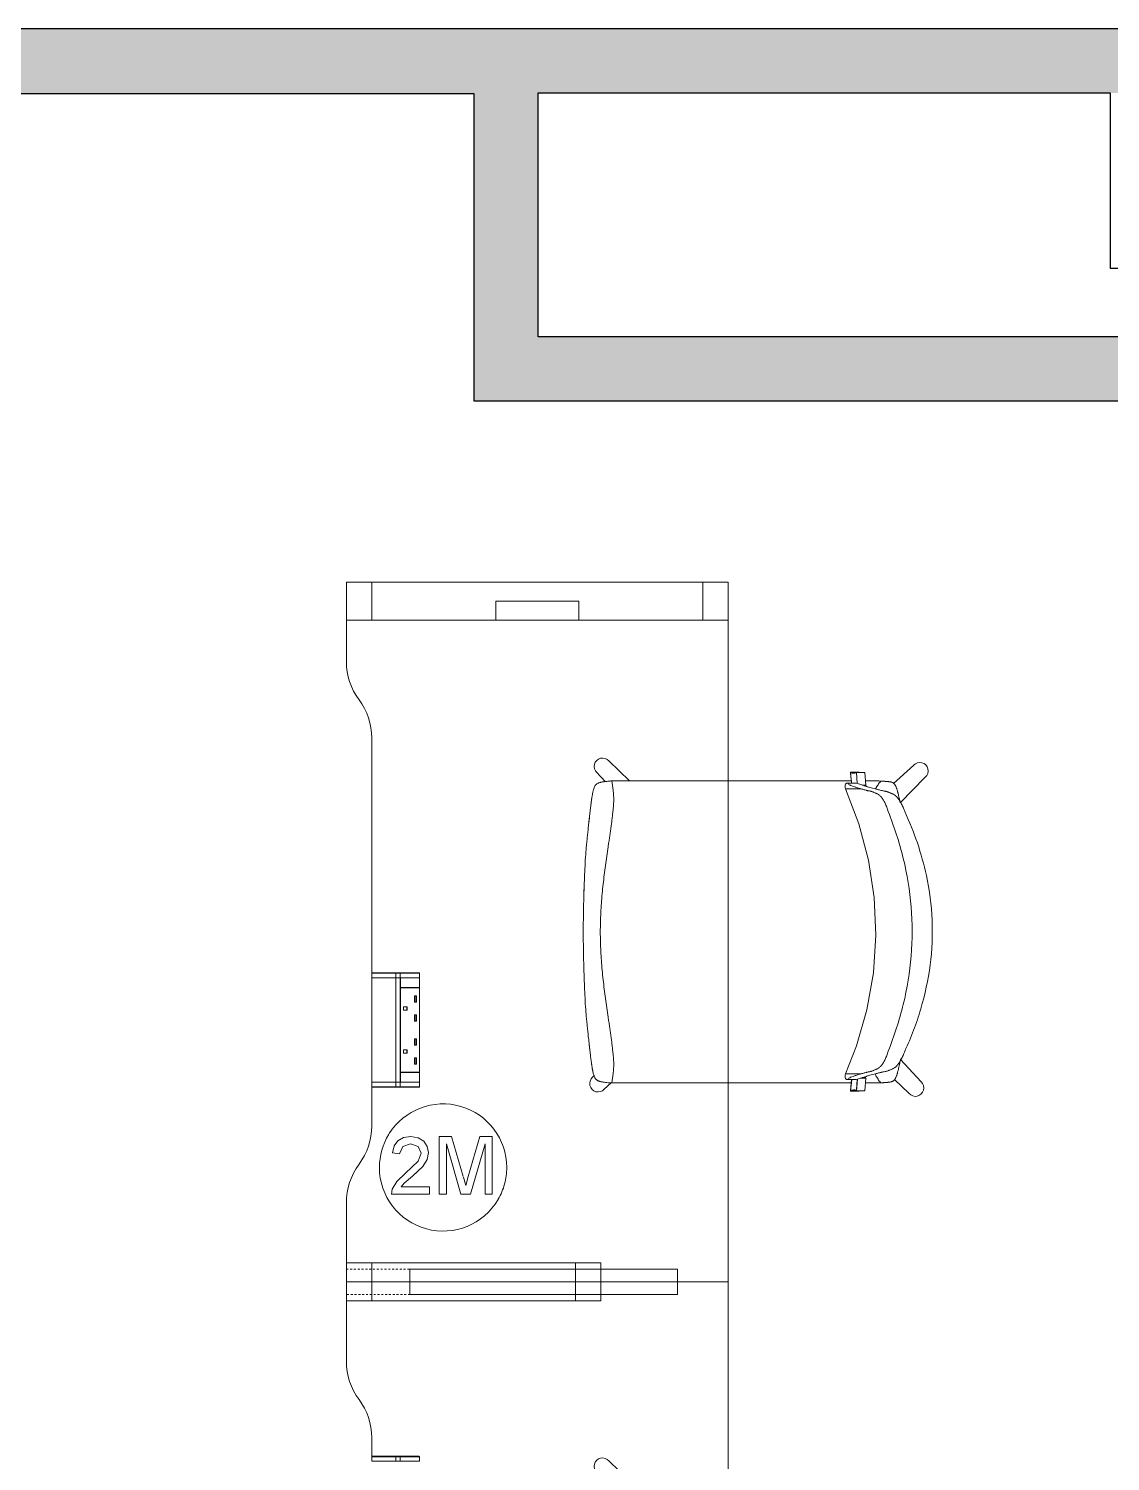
# Model space of a CAD drawing. Header units: millimetres. Extents: x 79795 to 317870, y -36033 to 97293.
# Drawn here: x 178801 to 180500, y 24656 to 26907 of the extents above; entities that cross this region are included whole.
import ezdxf

# ---------------------------------------------------------------- set-up
doc = ezdxf.new("R2010")
doc.units = ezdxf.units.MM
doc.header["$MEASUREMENT"] = 0
doc.linetypes.add('Dash', pattern=[6, 3, -3])
for name, color, linetype, lineweight in [('CSM-STL-XX-ZZ-M3-A-XXXX-00001_detached _19_04_21__rvt-1-Level 4$0$A-WALL-PATT', 7, 'CONTINUOUS', 9), ('CSM-STL-XX-ZZ-M3-A-XXXX-00001_detached _19_04_21__rvt-1-Level 4$0$I-WALL', 7, 'CONTINUOUS', 9), ('I-FURN', 8, 'CONTINUOUS', 9), ('I-FURN-HDLN', 8, 'Dash', 9)]:
    doc.layers.add(name, color=color, linetype=linetype, lineweight=lineweight)

msp = doc.modelspace()

# ---------------------------------------------------------------- hatches: boundary and pattern name
at = {"layer": 'CSM-STL-XX-ZZ-M3-A-XXXX-00001_detached _19_04_21__rvt-1-Level 4$0$A-WALL-PATT'}
for points in [[(178000.1, 26805.3), (179500.1, 26805.3), (179500.1, 26907.3), (178000.1, 26907.3)], [(179516.3, 26423.2), (179601.1, 26423.2), (179601.1, 26907.3), (179500.1, 26907.3), (179500.1, 26423.2)], [(183502.8, 26322.2), (183502.8, 26423.2), (179500.1, 26423.2), (179500.1, 26322.2), (183104.2, 26322.2)]]:
    msp.add_hatch(color=256, dxfattribs=at).paths.add_polyline_path(points, flags=0)
h = msp.add_hatch(color=256, dxfattribs=at)
h.paths.add_polyline_path([(181908.2, 26806.3), (183502.8, 26806.3), (183502.8, 26907.3), (181801.1, 26907.3), (181801.1, 26806.3), (181902.1, 26806.3)], flags=0)
h.paths.add_polyline_path([(180500.1, 26806.3), (180601.1, 26806.3), (180601.1, 26907.3), (179601.1, 26907.3), (179601.1, 26806.3)], flags=0)

# ---------------------------------------------------------------- linework, layer by layer
at = {"layer": 'CSM-STL-XX-ZZ-M3-A-XXXX-00001_detached _19_04_21__rvt-1-Level 4$0$I-WALL', "lineweight": 30}
for p, q in [((179500.1, 26907.3), (178000.1, 26907.3)), ((179601.1, 26907.3), (179500.1, 26907.3)), ((180601.1, 26907.3), (179601.1, 26907.3)), ((178000.1, 26805.3), (179500.1, 26805.3)), ((179500.1, 26805.3), (179500.1, 26423.2)), ((179601.1, 26423.2), (179601.1, 26806.3)), ((179601.1, 26806.3), (180500.1, 26806.3)), ((180500.1, 26806.3), (180500.1, 26530.8)), ((180500.1, 26530.8), (180601.1, 26530.8)), ((179500.1, 26423.2), (179500.1, 26322.2)), ((183401.8, 26423.2), (179601.1, 26423.2)), ((179500.1, 26322.2), (183502.8, 26322.2))]:
    msp.add_line(p, q, dxfattribs=at)
at = {"layer": 'I-FURN'}
for p, q in [((179299.9, 26037.6), (179899.9, 26037.6)), ((179339.9, 26037.6), (179299.9, 26037.6)), ((179299.9, 25977.6), (179299.9, 26037.6)), ((179299.9, 25977.6), (179299.9, 26037.6)), ((179899.9, 26037.6), (179299.9, 26037.6)), ((179299.9, 26037.6), (179299.9, 25912.6)), ((179299.9, 25912.6), (179299.9, 26037.6)), ((179299.9, 26037.6), (179899.9, 26037.6)), ((179859.9, 26037.6), (179339.9, 26037.6)), ((179339.9, 25977.6), (179339.9, 26037.6)), ((179339.9, 25977.6), (179339.9, 26037.6)), ((179899.9, 26037.6), (179859.9, 26037.6)), ((179859.9, 25977.6), (179859.9, 26037.6)), ((179859.9, 25977.6), (179859.9, 26037.6)), ((179899.9, 26037.6), (179899.9, 25977.6)), ((179899.9, 25977.6), (179899.9, 26037.6)), ((179899.9, 24937.6), (179899.9, 26037.6)), ((179899.9, 26037.6), (179899.9, 24937.6)), ((179534.9, 26007.6), (179664.9, 26007.6)), ((179534.9, 25977.6), (179534.9, 26007.6)), ((179664.9, 26007.6), (179534.9, 26007.6)), ((179534.9, 25977.6), (179534.9, 26007.6)), ((179664.9, 26007.6), (179664.9, 25977.6)), ((179664.9, 25977.6), (179664.9, 26007.6)), ((179534.9, 25977.6), (179299.9, 25977.6)), ((179299.9, 25977.6), (179339.9, 25977.6)), ((179339.9, 25977.6), (179859.9, 25977.6)), ((179664.9, 25977.6), (179534.9, 25977.6)), ((179899.9, 25977.6), (179664.9, 25977.6)), ((179860.6, 25977.6), (179899.9, 25977.6)), ((179339.9, 25792.6), (179339.9, 25422.6)), ((179339.9, 25422.6), (179339.9, 25792.6)), ((179693.6, 25738.1), (179706.6, 25723.9)), ((179744.6, 25724.9), (179712.3, 25756.3)), ((180091.7, 25738.7), (180093.7, 25721.5)), ((180105, 25738.7), (180091.7, 25738.7)), ((180102.6, 25721), (180101.4, 25738.4)), ((180101.4, 25738.4), (180114.7, 25738.4)), ((180114.7, 25738.4), (180116.1, 25718.5)), ((180191.2, 25749.7), (180159.7, 25720.7)), ((179716.3, 25724.9), (179716.9, 25724.9)), ((180083.6, 25718.3), (180083.3, 25716.8)), ((180083.3, 25716.8), (180083.3, 25714.5)), ((180084.3, 25720), (180083.6, 25718.3)), ((180085.4, 25721.5), (180084.3, 25720)), ((180087.5, 25721.5), (180101.1, 25721.5)), ((180091.7, 25737.8), (180093.6, 25721.5)), ((180116.1, 25718.5), (180110.2, 25718.5)), ((180116.1, 25717.5), (180113.1, 25717.5)), ((180170, 25690.3), (180209.4, 25731)), ((180083.3, 25714.5), (180083.9, 25712.4)), ((180083.9, 25712.4), (180105.1, 25657.3)), ((180105.1, 25657.3), (180120.3, 25600.2)), ((180120.3, 25600.2), (180129.2, 25541.7)), ((180129.2, 25541.7), (180131.8, 25482.6)), ((180131.8, 25482.6), (180128, 25423.6)), ((179340.9, 25423.6), (179340.9, 25423.6)), ((179378, 25423.6), (179340.9, 25423.6)), ((179340.9, 25423.6), (179344.9, 25423.6)), ((179344.9, 25422.6), (179344.9, 25423.6)), ((179344.9, 25423.6), (179383.5, 25423.6)), ((179383.5, 25423.6), (179378, 25423.6)), ((179413.8, 25423.6), (179383.5, 25423.6)), ((179413.8, 25423.6), (179383.5, 25423.6)), ((179414.4, 25423.3), (179414.4, 25423.3)), ((180128, 25423.6), (180117.8, 25365.4)), ((179339.9, 25422.6), (179339.9, 25415.6)), ((179339.9, 25422.6), (179377.4, 25422.6)), ((179339.9, 25422.6), (179339.9, 25415.6)), ((179339.9, 25415.6), (179377.4, 25415.6)), ((179339.9, 25415.4), (179339.9, 25251.5)), ((179339.9, 25251.5), (179339.9, 25415.4)), ((179377.4, 25415.4), (179339.9, 25415.4)), ((179377.4, 25422.6), (179384.3, 25422.6)), ((179377.4, 25422.6), (179377.4, 25415.6)), ((179377.4, 25415.6), (179384.3, 25415.6)), ((179377.4, 25251.5), (179377.4, 25415.4)), ((179384.3, 25415.4), (179377.4, 25415.4)), ((179385.1, 25415.5), (179382.7, 25415.5)), ((179384.3, 25422.6), (179414.6, 25422.6)), ((179384.3, 25422.6), (179384.3, 25415.6)), ((179384.3, 25415.6), (179414.6, 25415.6)), ((179384.3, 25251.5), (179384.3, 25415.4)), ((179384.3, 25415.4), (179384.9, 25415.4)), ((179384.9, 25415.4), (179384.9, 25400.5)), ((179385.1, 25400.5), (179385.1, 25415.5)), ((179385.1, 25415.5), (179415, 25415.5)), ((179415, 25400.5), (179385.1, 25400.5)), ((179414.6, 25422.6), (179414.8, 25422.6)), ((179414.6, 25422.6), (179414.6, 25415.6)), ((179414.6, 25415.6), (179414.8, 25415.6)), ((179414.6, 25400.5), (179414.6, 25400)), ((179414.8, 25415.6), (179414.8, 25422.6)), ((179414.8, 25415.6), (179414.8, 25422.6)), ((179414.8, 25415.6), (179414.8, 25422.6)), ((179414.8, 25251.5), (179414.8, 25415.4)), ((179415, 25415.5), (179415, 25400.5)), ((179384.9, 25400), (179384.9, 25267)), ((179385.1, 25267), (179385.1, 25400)), ((179415, 25400), (179385.1, 25400)), ((179409.9, 25387.4), (179407.1, 25387.4)), ((179407.1, 25377.4), (179407.1, 25387.4)), ((179409.2, 25377.4), (179409.2, 25387.4)), ((179409.9, 25377.4), (179409.9, 25387.4)), ((179415, 25400), (179415, 25267)), ((179395.6, 25369.9), (179389.9, 25369.9)), ((179389.9, 25364.9), (179389.9, 25369.9)), ((179395.6, 25364.9), (179389.9, 25364.9)), ((179394.9, 25364.9), (179394.9, 25369.9)), ((179395.6, 25364.9), (179395.6, 25369.9)), ((179409.9, 25377.4), (179407.1, 25377.4)), ((179409.9, 25357.4), (179407.1, 25357.4)), ((179407.1, 25347.4), (179407.1, 25357.4)), ((179409.2, 25347.4), (179409.2, 25357.4)), ((179409.9, 25347.4), (179409.9, 25357.4)), ((180117.8, 25365.4), (180101.4, 25308.6)), ((179409.9, 25347.4), (179407.1, 25347.4)), ((179409.9, 25319.6), (179407.1, 25319.6)), ((179407.1, 25309.6), (179407.1, 25319.6)), ((179409.2, 25309.6), (179409.2, 25319.6)), ((179409.9, 25309.6), (179409.9, 25319.6)), ((179389.9, 25302.1), (179389.9, 25297.1)), ((179395.6, 25302.1), (179389.9, 25302.1)), ((179389.9, 25297.1), (179395.6, 25297.1)), ((179394.9, 25297.1), (179394.9, 25302.1)), ((179395.6, 25297.1), (179395.6, 25302.1)), ((179409.9, 25309.6), (179407.1, 25309.6)), ((179409.9, 25289.6), (179407.1, 25289.6)), ((179407.1, 25279.6), (179407.1, 25289.6)), ((179409.2, 25279.6), (179409.2, 25289.6)), ((179409.9, 25279.6), (179409.9, 25289.6)), ((180101.4, 25308.6), (180083.9, 25264.7)), ((179384.9, 25266.5), (179384.9, 25251.5)), ((179415, 25267), (179385.1, 25267)), ((179385.1, 25251.5), (179385.1, 25266.5)), ((179385.1, 25266.5), (179415, 25266.5)), ((179409.9, 25279.6), (179407.1, 25279.6)), ((179414.6, 25267), (179414.6, 25266.5)), ((179415, 25266.5), (179415, 25251.5)), ((180202.7, 25252), (180170.5, 25287.1)), ((179339.9, 25251.5), (179377.4, 25251.5)), ((179339.9, 25251.4), (179339.9, 25244.4)), ((179339.9, 25244.4), (179339.9, 25251.4)), ((179377.4, 25251.4), (179339.9, 25251.4)), ((179339.9, 25244.4), (179339.9, 25182.6)), ((179339.9, 25182.6), (179339.9, 25244.4)), ((179377.4, 25244.4), (179339.9, 25244.4)), ((179344.9, 25243.4), (179340.9, 25243.4)), ((179340.9, 25243.4), (179378, 25243.4)), ((179344.9, 25243.4), (179344.9, 25244.4)), ((179383.5, 25243.4), (179344.9, 25243.4)), ((179377.4, 25251.5), (179384.3, 25251.5)), ((179377.4, 25244.4), (179377.4, 25251.4)), ((179384.3, 25251.4), (179377.4, 25251.4)), ((179384.3, 25244.4), (179377.4, 25244.4)), ((179378, 25243.4), (179383.5, 25243.4)), ((179383.5, 25243.4), (179413.8, 25243.4)), ((179383.5, 25243.4), (179413.8, 25243.4)), ((179384.9, 25251.5), (179384.3, 25251.5)), ((179384.3, 25244.4), (179384.3, 25251.4)), ((179414.6, 25251.4), (179384.3, 25251.4)), ((179414.6, 25244.4), (179384.3, 25244.4)), ((179415, 25251.5), (179385.1, 25251.5)), ((179414.4, 25243.7), (179414.4, 25243.7)), ((179414.6, 25244.4), (179414.6, 25251.4)), ((179414.8, 25251.4), (179414.6, 25251.4)), ((179414.8, 25244.4), (179414.6, 25244.4)), ((179414.8, 25244.4), (179414.8, 25251.4)), ((179414.8, 25244.4), (179414.8, 25251.4)), ((179414.8, 25251.4), (179414.8, 25244.4)), ((179689.7, 25262.1), (179686.8, 25259.2)), ((179705, 25240.4), (179715.8, 25250.3)), ((179716.9, 25250.3), (179716.3, 25250.3)), ((180083.3, 25262.6), (180083.9, 25264.7)), ((180083.3, 25260.3), (180083.3, 25262.6)), ((180083.6, 25258.8), (180083.3, 25260.3)), ((180084.3, 25257.1), (180083.6, 25258.8)), ((180085.4, 25255.5), (180084.3, 25257.1)), ((180087.5, 25255.5), (180101.1, 25255.5)), ((180093.7, 25255.5), (180091.7, 25238.4)), ((180093.9, 25255.5), (180091.7, 25237.4)), ((180101.4, 25238.7), (180102.6, 25256.1)), ((180101.4, 25237.7), (180102.7, 25256.1)), ((180107.3, 25257.7), (180116.1, 25257.7)), ((180110.2, 25258.6), (180116.1, 25258.6)), ((180116.1, 25257.7), (180114.7, 25237.7)), ((180161.2, 25255.9), (180184, 25233.8)), ((180091.7, 25237.4), (180105, 25237.4)), ((180114.7, 25237.7), (180101.4, 25237.7)), ((179381, 25159.4), (179375.1, 25151.5)), ((179389.8, 25164.3), (179381, 25159.4)), ((179388.4, 25150.5), (179400.9, 25154.6)), ((179401.2, 25166), (179389.8, 25164.3)), ((179400.9, 25154.6), (179412.9, 25150.4)), ((179412.6, 25164.1), (179401.2, 25166)), ((179421.4, 25158.7), (179412.6, 25164.1)), ((179427, 25150.6), (179421.4, 25158.7)), ((179465.2, 25166), (179445.8, 25166)), ((179445.8, 25166), (179445.8, 25075.5)), ((179457.1, 25075.5), (179457.1, 25154.6)), ((179457.1, 25154.6), (179479.8, 25075.5)), ((179483.4, 25103.3), (179465.2, 25166)), ((179509.7, 25166), (179491.5, 25103.3)), ((179495.1, 25075.5), (179517.8, 25154.6)), ((179529.1, 25166), (179509.7, 25166)), ((179517.8, 25154.6), (179517.8, 25075.5)), ((179529.1, 25075.5), (179529.1, 25166)), ((179375.1, 25151.5), (179372.3, 25140.5)), ((179372.3, 25140.5), (179383.6, 25139.1)), ((179383.6, 25139.1), (179388.4, 25150.5)), ((179417.5, 25140.1), (179412.7, 25127.3)), ((179412.9, 25150.4), (179417.5, 25140.1)), ((179420.2, 25118.9), (179426.8, 25130)), ((179426.8, 25130), (179428.8, 25140.7)), ((179428.8, 25140.7), (179427, 25150.6)), ((179393.1, 25108.4), (179379, 25095.3)), ((179412.7, 25127.3), (179393.1, 25108.4)), ((179404, 25103.5), (179420.2, 25118.9)), ((179379, 25095.3), (179372.1, 25083.3)), ((179385.9, 25086.8), (179391, 25092.6)), ((179430.3, 25086.8), (179385.9, 25086.8)), ((179391, 25092.6), (179404, 25103.5)), ((179430.3, 25075.5), (179430.3, 25086.8)), ((179487.5, 25088.9), (179483.7, 25102.2)), ((179491.5, 25103.3), (179487.5, 25088.9)), ((179372.1, 25083.3), (179370.9, 25075.5)), ((179370.9, 25075.5), (179430.3, 25075.5)), ((179445.8, 25075.5), (179457.1, 25075.5)), ((179479.8, 25075.5), (179495.1, 25075.5)), ((179517.8, 25075.5), (179529.1, 25075.5)), ((179299.9, 25061.5), (179299.9, 24937.6)), ((179299.9, 24937.6), (179299.9, 25061.5)), ((179339.9, 24967.6), (179299.9, 24967.6)), ((179299.9, 24967.6), (179699.9, 24967.6)), ((179299.9, 24907.6), (179299.9, 24967.6)), ((179299.9, 24907.6), (179299.9, 24967.6)), ((179659.9, 24967.6), (179339.9, 24967.6)), ((179339.9, 24907.6), (179339.9, 24967.6)), ((179339.9, 24907.6), (179339.9, 24967.6)), ((179399.9, 24957.6), (179399.9, 24917.6)), ((179699.9, 24957.6), (179399.9, 24957.6)), ((179699.9, 24967.6), (179659.9, 24967.6)), ((179659.9, 24957.6), (179659.9, 24967.6)), ((179659.9, 24907.6), (179659.9, 24967.6)), ((179699.9, 24957.6), (179699.9, 24967.6)), ((179699.9, 24967.6), (179699.9, 24907.6)), ((179819.9, 24957.6), (179699.9, 24957.6)), ((179819.9, 24917.6), (179819.9, 24957.6)), ((179899.9, 24937.6), (179299.9, 24937.6)), ((179299.9, 24937.6), (179299.9, 24812.6)), ((179299.9, 24812.6), (179299.9, 24937.6)), ((179299.9, 24937.6), (179899.9, 24937.6)), ((179299.9, 24937.6), (179899.9, 24937.6)), ((179899.9, 24937.6), (179299.9, 24937.6)), ((179899.9, 23837.6), (179899.9, 24937.6)), ((179899.9, 24937.6), (179899.9, 23837.6)), ((179699.9, 24907.6), (179299.9, 24907.6)), ((179299.9, 24907.6), (179339.9, 24907.6)), ((179339.9, 24907.6), (179659.9, 24907.6)), ((179399.9, 24917.6), (179699.9, 24917.6)), ((179659.9, 24907.6), (179659.9, 24917.6)), ((179659.9, 24907.6), (179699.9, 24907.6)), ((179699.9, 24907.6), (179699.9, 24917.6)), ((179699.9, 24917.6), (179819.9, 24917.6)), ((179339.9, 24692.6), (179339.9, 24662.6)), ((179339.9, 24662.6), (179339.9, 24692.6)), ((179339.9, 24662.6), (179339.9, 24655.6)), ((179339.9, 24662.6), (179377.4, 24662.6)), ((179339.9, 24662.6), (179339.9, 24655.6)), ((179340.9, 24663.6), (179340.9, 24663.6)), ((179378, 24663.6), (179340.9, 24663.6)), ((179340.9, 24663.6), (179344.9, 24663.6)), ((179344.9, 24662.6), (179344.9, 24663.6)), ((179344.9, 24663.6), (179383.5, 24663.6)), ((179377.4, 24662.6), (179384.3, 24662.6)), ((179377.4, 24662.6), (179377.4, 24655.6)), ((179383.5, 24663.6), (179378, 24663.6)), ((179413.8, 24663.6), (179383.5, 24663.6)), ((179413.8, 24663.6), (179383.5, 24663.6)), ((179384.3, 24662.6), (179414.6, 24662.6)), ((179384.3, 24662.6), (179384.3, 24655.6)), ((179414.4, 24663.3), (179414.4, 24663.3)), ((179414.6, 24662.6), (179414.8, 24662.6)), ((179414.6, 24662.6), (179414.6, 24655.6)), ((179414.8, 24655.6), (179414.8, 24662.6)), ((179414.8, 24655.6), (179414.8, 24662.6)), ((179414.8, 24655.6), (179414.8, 24662.6)), ((179339.9, 24655.6), (179377.4, 24655.6)), ((179377.4, 24655.6), (179384.3, 24655.6)), ((179384.3, 24655.6), (179414.6, 24655.6)), ((179414.6, 24655.6), (179414.8, 24655.6)), ((179744.6, 24624.9), (179712.3, 24656.3))]:
    msp.add_line(p, q, dxfattribs=at)
at = {"layer": 'I-FURN', "flags": 128}
for points in [[(179339.9, 25422.6), (179339.9, 25422.6), (179339.9, 25422.6), (179339.9, 25422.7), (179339.9, 25422.7), (179339.9, 25422.8), (179339.9, 25422.8), (179340, 25422.8), (179340, 25422.9), (179340, 25422.9), (179340, 25423), (179340, 25423), (179340, 25423), (179340.1, 25423.1), (179340.1, 25423.1), (179340.1, 25423.1), (179340.1, 25423.2), (179340.1, 25423.2), (179340.2, 25423.2), (179340.2, 25423.3), (179340.2, 25423.3), (179340.3, 25423.3), (179340.3, 25423.3), (179340.3, 25423.4), (179340.3, 25423.4), (179340.4, 25423.4), (179340.4, 25423.4), (179340.4, 25423.4), (179340.5, 25423.5), (179340.5, 25423.5), (179340.6, 25423.5), (179340.6, 25423.5), (179340.6, 25423.5), (179340.7, 25423.5), (179340.7, 25423.5), (179340.8, 25423.5), (179340.8, 25423.6), (179340.8, 25423.6), (179340.9, 25423.6), (179340.9, 25423.6), (179340.9, 25423.6)], [(179378, 25423.6), (179375.2, 25423.6), (179372.5, 25423.6), (179369.9, 25423.6), (179367.3, 25423.6), (179364.9, 25423.6), (179362.6, 25423.6), (179360.3, 25423.6), (179358.2, 25423.6), (179356.2, 25423.6), (179354.3, 25423.6), (179352.5, 25423.6), (179350.8, 25423.6), (179349.3, 25423.6), (179347.9, 25423.6), (179346.6, 25423.6), (179345.4, 25423.6), (179344.4, 25423.6), (179343.4, 25423.6), (179342.7, 25423.6), (179342, 25423.6), (179341.5, 25423.6), (179341.1, 25423.6), (179340.9, 25423.6)], [(179340.9, 25423.6), (179340.9, 25423.6), (179340.9, 25423.6), (179340.9, 25423.6), (179341, 25423.6), (179341, 25423.6), (179341, 25423.6), (179341.1, 25423.6), (179341.1, 25423.6), (179341.2, 25423.6), (179341.2, 25423.6), (179341.3, 25423.6), (179341.4, 25423.6), (179341.4, 25423.6), (179341.5, 25423.6), (179341.6, 25423.6), (179341.7, 25423.6), (179341.8, 25423.6), (179341.9, 25423.6), (179342, 25423.6), (179342.1, 25423.6), (179342.3, 25423.6), (179342.4, 25423.6), (179342.5, 25423.6), (179342.6, 25423.6), (179342.8, 25423.6), (179342.9, 25423.6), (179343, 25423.6), (179343.2, 25423.6), (179343.3, 25423.6), (179343.5, 25423.6), (179343.6, 25423.6), (179343.8, 25423.6), (179343.9, 25423.6), (179344.1, 25423.6), (179344.2, 25423.6), (179344.4, 25423.6), (179344.6, 25423.6), (179344.7, 25423.6), (179344.9, 25423.6), (179344.9, 25423.6)], [(179383.5, 25423.6), (179383.4, 25423.6), (179383.3, 25423.6), (179383.2, 25423.6), (179383.1, 25423.6), (179383, 25423.6), (179382.8, 25423.6), (179382.7, 25423.6), (179382.6, 25423.6), (179382.5, 25423.6), (179382.3, 25423.6), (179382.2, 25423.6), (179382.1, 25423.6), (179381.9, 25423.6), (179381.8, 25423.6), (179381.6, 25423.6), (179381.5, 25423.6), (179381.3, 25423.6), (179381.2, 25423.6), (179381, 25423.6), (179380.8, 25423.6), (179380.7, 25423.6), (179380.5, 25423.6), (179380.4, 25423.6), (179380.2, 25423.6), (179380.1, 25423.6), (179379.9, 25423.6), (179379.7, 25423.6), (179379.6, 25423.6), (179379.4, 25423.6), (179379.3, 25423.6), (179379.1, 25423.6), (179379, 25423.6), (179378.8, 25423.6), (179378.7, 25423.6), (179378.5, 25423.6), (179378.4, 25423.6), (179378.2, 25423.6), (179378.1, 25423.6), (179378, 25423.6)], [(179414.6, 25423.1), (179414.6, 25423), (179414.7, 25423), (179414.7, 25423), (179414.7, 25422.9), (179414.7, 25422.9), (179414.7, 25422.9), (179414.7, 25422.8), (179414.7, 25422.8), (179414.8, 25422.7), (179414.8, 25422.7), (179414.8, 25422.7), (179414.8, 25422.6), (179414.8, 25422.6), (179414.8, 25422.6)], [(179340.9, 25243.4), (179340.9, 25243.4), (179340.8, 25243.4), (179340.8, 25243.4), (179340.8, 25243.5), (179340.7, 25243.5), (179340.7, 25243.5), (179340.6, 25243.5), (179340.6, 25243.5), (179340.6, 25243.5), (179340.5, 25243.5), (179340.5, 25243.5), (179340.5, 25243.6), (179340.4, 25243.6), (179340.4, 25243.6), (179340.4, 25243.6), (179340.3, 25243.6), (179340.3, 25243.7), (179340.3, 25243.7), (179340.2, 25243.7), (179340.2, 25243.7), (179340.2, 25243.8), (179340.1, 25243.8), (179340.1, 25243.8), (179340.1, 25243.9), (179340.1, 25243.9), (179340.1, 25243.9), (179340, 25244), (179340, 25244), (179340, 25244), (179340, 25244.1), (179340, 25244.1), (179340, 25244.2), (179340, 25244.2), (179339.9, 25244.2), (179339.9, 25244.3), (179339.9, 25244.3), (179339.9, 25244.4), (179339.9, 25244.4), (179339.9, 25244.4), (179339.9, 25244.4)], [(179344.9, 25243.4), (179344.8, 25243.4), (179344.6, 25243.4), (179344.4, 25243.4), (179344.3, 25243.4), (179344.1, 25243.4), (179344, 25243.4), (179343.8, 25243.4), (179343.7, 25243.4), (179343.5, 25243.4), (179343.4, 25243.4), (179343.2, 25243.4), (179343.1, 25243.4), (179342.9, 25243.4), (179342.8, 25243.4), (179342.7, 25243.4), (179342.5, 25243.4), (179342.4, 25243.4), (179342.3, 25243.4), (179342.2, 25243.4), (179342.1, 25243.4), (179341.9, 25243.4), (179341.8, 25243.4), (179341.7, 25243.4), (179341.6, 25243.4), (179341.6, 25243.4), (179341.5, 25243.4), (179341.4, 25243.4), (179341.3, 25243.4), (179341.3, 25243.4), (179341.2, 25243.4), (179341.1, 25243.4), (179341.1, 25243.4), (179341, 25243.4), (179341, 25243.4), (179341, 25243.4), (179341, 25243.4), (179340.9, 25243.4), (179340.9, 25243.4), (179340.9, 25243.4)], [(179340.9, 25243.4), (179340.9, 25243.4), (179340.9, 25243.4)], [(179340.9, 25243.4), (179341.2, 25243.4), (179341.6, 25243.4), (179342.2, 25243.4), (179342.9, 25243.4), (179343.7, 25243.4), (179344.6, 25243.4), (179345.7, 25243.4), (179346.9, 25243.4), (179348.2, 25243.4), (179349.7, 25243.4), (179351.3, 25243.4), (179353, 25243.4), (179354.8, 25243.4), (179356.7, 25243.4), (179358.8, 25243.4), (179360.9, 25243.4), (179363.2, 25243.4), (179365.5, 25243.4), (179368, 25243.4), (179370.5, 25243.4), (179373.2, 25243.4), (179375.9, 25243.4), (179378, 25243.4)], [(179378, 25243.4), (179378.1, 25243.4), (179378.2, 25243.4), (179378.4, 25243.4), (179378.5, 25243.4), (179378.7, 25243.4), (179378.8, 25243.4), (179379, 25243.4), (179379.1, 25243.4), (179379.3, 25243.4), (179379.4, 25243.4), (179379.6, 25243.4), (179379.7, 25243.4), (179379.9, 25243.4), (179380.1, 25243.4), (179380.2, 25243.4), (179380.4, 25243.4), (179380.5, 25243.4), (179380.7, 25243.4), (179380.8, 25243.4), (179381, 25243.4), (179381.2, 25243.4), (179381.3, 25243.4), (179381.5, 25243.4), (179381.6, 25243.4), (179381.8, 25243.4), (179381.9, 25243.4), (179382.1, 25243.4), (179382.2, 25243.4), (179382.3, 25243.4), (179382.5, 25243.4), (179382.6, 25243.4), (179382.7, 25243.4), (179382.8, 25243.4), (179383, 25243.4), (179383.1, 25243.4), (179383.2, 25243.4), (179383.3, 25243.4), (179383.4, 25243.4), (179383.5, 25243.4)], [(179414.8, 25244.4), (179414.8, 25244.4), (179414.8, 25244.4), (179414.8, 25244.3), (179414.8, 25244.3), (179414.7, 25244.2), (179414.7, 25244.2), (179414.7, 25244.2), (179414.7, 25244.1), (179414.7, 25244.1), (179414.7, 25244.1), (179414.7, 25244), (179414.7, 25244), (179414.6, 25243.9)], [(179339.9, 24662.6), (179339.9, 24662.6), (179339.9, 24662.6), (179339.9, 24662.7), (179339.9, 24662.7), (179339.9, 24662.8), (179339.9, 24662.8), (179340, 24662.8), (179340, 24662.9), (179340, 24662.9), (179340, 24663), (179340, 24663), (179340, 24663), (179340.1, 24663.1), (179340.1, 24663.1), (179340.1, 24663.1), (179340.1, 24663.2), (179340.1, 24663.2), (179340.2, 24663.2), (179340.2, 24663.3), (179340.2, 24663.3), (179340.3, 24663.3), (179340.3, 24663.3), (179340.3, 24663.4), (179340.3, 24663.4), (179340.4, 24663.4), (179340.4, 24663.4), (179340.4, 24663.4), (179340.5, 24663.5), (179340.5, 24663.5), (179340.6, 24663.5), (179340.6, 24663.5), (179340.6, 24663.5), (179340.7, 24663.5), (179340.7, 24663.5), (179340.8, 24663.5), (179340.8, 24663.6), (179340.8, 24663.6), (179340.9, 24663.6), (179340.9, 24663.6), (179340.9, 24663.6)], [(179378, 24663.6), (179375.2, 24663.6), (179372.5, 24663.6), (179369.9, 24663.6), (179367.3, 24663.6), (179364.9, 24663.6), (179362.6, 24663.6), (179360.3, 24663.6), (179358.2, 24663.6), (179356.2, 24663.6), (179354.3, 24663.6), (179352.5, 24663.6), (179350.8, 24663.6), (179349.3, 24663.6), (179347.9, 24663.6), (179346.6, 24663.6), (179345.4, 24663.6), (179344.4, 24663.6), (179343.4, 24663.6), (179342.7, 24663.6), (179342, 24663.6), (179341.5, 24663.6), (179341.1, 24663.6), (179340.9, 24663.6)], [(179340.9, 24663.6), (179340.9, 24663.6), (179340.9, 24663.6), (179340.9, 24663.6), (179341, 24663.6), (179341, 24663.6), (179341, 24663.6), (179341.1, 24663.6), (179341.1, 24663.6), (179341.2, 24663.6), (179341.2, 24663.6), (179341.3, 24663.6), (179341.4, 24663.6), (179341.4, 24663.6), (179341.5, 24663.6), (179341.6, 24663.6), (179341.7, 24663.6), (179341.8, 24663.6), (179341.9, 24663.6), (179342, 24663.6), (179342.1, 24663.6), (179342.3, 24663.6), (179342.4, 24663.6), (179342.5, 24663.6), (179342.6, 24663.6), (179342.8, 24663.6), (179342.9, 24663.6), (179343, 24663.6), (179343.2, 24663.6), (179343.3, 24663.6), (179343.5, 24663.6), (179343.6, 24663.6), (179343.8, 24663.6), (179343.9, 24663.6), (179344.1, 24663.6), (179344.2, 24663.6), (179344.4, 24663.6), (179344.6, 24663.6), (179344.7, 24663.6), (179344.9, 24663.6), (179344.9, 24663.6)], [(179383.5, 24663.6), (179383.4, 24663.6), (179383.3, 24663.6), (179383.2, 24663.6), (179383.1, 24663.6), (179383, 24663.6), (179382.8, 24663.6), (179382.7, 24663.6), (179382.6, 24663.6), (179382.5, 24663.6), (179382.3, 24663.6), (179382.2, 24663.6), (179382.1, 24663.6), (179381.9, 24663.6), (179381.8, 24663.6), (179381.6, 24663.6), (179381.5, 24663.6), (179381.3, 24663.6), (179381.2, 24663.6), (179381, 24663.6), (179380.8, 24663.6), (179380.7, 24663.6), (179380.5, 24663.6), (179380.4, 24663.6), (179380.2, 24663.6), (179380.1, 24663.6), (179379.9, 24663.6), (179379.7, 24663.6), (179379.6, 24663.6), (179379.4, 24663.6), (179379.3, 24663.6), (179379.1, 24663.6), (179379, 24663.6), (179378.8, 24663.6), (179378.7, 24663.6), (179378.5, 24663.6), (179378.4, 24663.6), (179378.2, 24663.6), (179378.1, 24663.6), (179378, 24663.6)], [(179414.6, 24663.1), (179414.6, 24663), (179414.7, 24663), (179414.7, 24663), (179414.7, 24662.9), (179414.7, 24662.9), (179414.7, 24662.9), (179414.7, 24662.8), (179414.7, 24662.8), (179414.8, 24662.7), (179414.8, 24662.7), (179414.8, 24662.7), (179414.8, 24662.6), (179414.8, 24662.6), (179414.8, 24662.6)]]:
    msp.add_lwpolyline(points, dxfattribs=at)
at = {"layer": 'I-FURN'}
for centre, radius, start, end in [((179399.9, 25912.6), 100, 180, 216.8699), ((179399.9, 25912.6), 100, 180, 216.8699), ((179239.9, 25792.6), 100, 0, 36.8699), ((179239.9, 25792.6), 100, 0, 36.8699), ((179702.3, 25747.8), 13.1, 40.3941, 228.0104), ((180200.9, 25740.9), 13.1, 310.4176, 138.0338), ((179695.3, 25249.2), 13.1, 130.3707, 317.9869), ((180194, 25242.3), 13.1, 220.3941, 48.0104), ((179451.9, 25117.4), 100, 0, 147.778), ((179239.9, 25182.6), 100, 323.1301, 0), ((179239.9, 25182.6), 100, 323.1301, 0), ((179451.9, 25117.4), 100, 148.5083, 180), ((179400, 25062.6), 100, 143.1301, 180.6256), ((179400, 25062.6), 100, 143.1301, 180.6256), ((179451.9, 25117.4), 100, 180, 329.6476), ((179451.9, 25117.4), 100, 345, 0), ((179451.9, 25117.4), 100, 330, 344.9111), ((179399.9, 24812.6), 100, 180, 216.8699), ((179399.9, 24812.6), 100, 180, 216.8699), ((179239.9, 24692.6), 100, 0, 36.8699), ((179239.9, 24692.6), 100, 0, 36.8699), ((179702.3, 24647.8), 13.1, 40.3941, 228.0104)]:
    msp.add_arc(centre, radius, start, end, dxfattribs=at)
for centre, major_axis, ratio, start_param, end_param in [((180097.1, 25755.2), (0, -17.4), 0.978487, 5.960696, 6.540192), ((180110.4, 25755.2), (0, -17.4), 0.978487, 5.960696, 6.044337), ((180097.1, 25754.3), (0, -17.4), 0.978487, 5.960696, 6.540192), ((179340.9, 25422.6), (0, 1), 0.998113, 0, 1.570796), ((179378, 25422.6), (0, 1), 0.56467, 0, 1.570796), ((179383.5, 25422.6), (0, 1), 0.819152, 4.712389, 6.283185), ((179413.8, 25422.6), (0, 1), 0.819152, 4.712389, 6.283185), ((179340.9, 25244.4), (0, 1), 0.998113, 1.570796, 3.141593), ((179378, 25244.4), (0, 1), 0.56467, 1.570796, 3.141593), ((179383.5, 25244.4), (0, 1), 0.819152, 3.141593, 4.712389), ((179413.8, 25244.4), (0, -1), 0.819152, 0, 1.570796), ((180097.1, 25221.9), (0, -17.4), 0.978487, 2.884586, 3.464082), ((180097.1, 25220.9), (0, -17.4), 0.978487, 2.884586, 3.464082), ((180110.4, 25220.9), (0, -17.4), 0.978487, 3.380441, 3.464082), ((179340.9, 24662.6), (0, 1), 0.998113, 0, 1.570796), ((179378, 24662.6), (0, 1), 0.56467, 0, 1.570796), ((179383.5, 24662.6), (0, 1), 0.819152, 4.712389, 6.283185), ((179413.8, 24662.6), (0, 1), 0.819152, 4.712389, 6.283185)]:
    msp.add_ellipse(centre, major_axis=major_axis, ratio=ratio, start_param=start_param, end_param=end_param, dxfattribs=at)
for points, knots in [([(179676.2, 25613.9), (179676.5, 25617.1), (179677, 25621.8), (179677.6, 25627.9), (179678, 25632.4), (179678.5, 25636.7), (179678.9, 25640.8), (179679.3, 25645), (179679.8, 25649.4), (179680.3, 25654.2), (179680.8, 25659.1), (179681.4, 25663.9), (179681.9, 25668.6), (179682.4, 25673), (179682.8, 25677), (179683.3, 25680.5), (179683.6, 25683.4), (179683.9, 25685.7), (179684.2, 25688), (179684.5, 25690.7), (179685, 25694), (179685.5, 25697.5), (179685.9, 25700.1), (179686.2, 25701.7), (179686.4, 25702.9), (179686.6, 25704.1), (179686.9, 25705.7), (179687.3, 25707.8), (179687.9, 25710.1), (179688.7, 25713), (179689.5, 25715.4), (179690.4, 25717), (179690.9, 25717.8), (179691.3, 25718.4), (179691.8, 25718.9), (179692.4, 25719.5), (179693.6, 25720.5), (179695.3, 25721.4), (179697.3, 25722.2), (179698.9, 25722.7), (179700.8, 25723.2), (179703.4, 25723.6), (179706.9, 25724.1), (179711, 25724.5), (179714.4, 25724.8), (179715.8, 25724.9), (179716.3, 25724.9)], [0, 0, 0, 0, 0.0625, 0.09375, 0.125, 0.15625, 0.1875, 0.21875, 0.25, 0.28125, 0.3125, 0.34375, 0.375, 0.40625, 0.4375, 0.46875, 0.484375, 0.5, 0.515625, 0.53125, 0.5625, 0.59375, 0.609375, 0.617188, 0.625, 0.632812, 0.640625, 0.65625, 0.671875, 0.6875, 0.71875, 0.734375, 0.742188, 0.75, 0.757812, 0.765625, 0.78125, 0.8125, 0.828125, 0.84375, 0.859375, 0.875, 0.90625, 0.9375, 0.96875, 1, 1, 1, 1]), ([(179700.3, 25723), (179699.8, 25722.9), (179698.6, 25722.6), (179697, 25722.1), (179695.7, 25721.6), (179694.9, 25721.2), (179694.8, 25721.1)], [0.11388456, 0.11388456, 0.11388456, 0.11388456, 0.125, 0.14285714, 0.16071429, 0.16623382, 0.16623382, 0.16623382, 0.16623382]), ([(179698.9, 25487.6), (179698.9, 25497.6), (179699.3, 25512.7), (179700.5, 25532.8), (179701.8, 25547.8), (179703.3, 25562.7), (179705.1, 25577.7), (179707, 25592.1), (179709, 25606.5), (179710.8, 25618.9), (179712.3, 25628.8), (179713.4, 25636.2), (179714.4, 25643.6), (179715.5, 25651), (179716.3, 25657.1), (179717, 25662), (179717.4, 25665.7), (179717.8, 25669.4), (179718.4, 25674.4), (179719.2, 25680.6), (179719.7, 25686.8), (179719.9, 25691.8), (179720, 25695.5), (179719.9, 25699.2), (179719.7, 25704.1), (179719, 25712.7), (179717.8, 25720), (179716.9, 25724.9)], [0, 0, 0, 0, 0.125, 0.1875, 0.25, 0.3125, 0.375, 0.4375, 0.5, 0.5625, 0.59375, 0.625, 0.65625, 0.6875, 0.71875, 0.734375, 0.75, 0.765625, 0.78125, 0.8125, 0.84375, 0.859375, 0.875, 0.890625, 0.90625, 0.9375, 1, 1, 1, 1]), ([(179716.9, 25724.9), (179727.1, 25724.9), (179742, 25724.9), (179761.7, 25724.9), (179776.5, 25724.9), (179791.2, 25724.9), (179805.8, 25724.9), (179818.1, 25724.9), (179828.1, 25724.9), (179835.7, 25724.9), (179843.3, 25724.9), (179853.4, 25724.9), (179865.9, 25724.9), (179878.3, 25724.9), (179888.4, 25724.9), (179894.8, 25724.9), (179898.7, 25724.9), (179900, 25724.9)], [-1, -1, -1, -1, -0.9285714, -0.8928571, -0.8571429, -0.8214286, -0.7857143, -0.75, -0.7321429, -0.7142857, -0.6964286, -0.6785714, -0.6428571, -0.6071429, -0.5892857, -0.5714286, -0.5621337, -0.5621337, -0.5621337, -0.5621337]), ([(179900, 25724.9), (179901.2, 25724.9), (179905, 25724.9), (179913.7, 25724.9), (179926.2, 25724.9), (179941.2, 25724.9), (179956.4, 25724.9), (179971.5, 25724.9), (179986.4, 25724.9), (179998.8, 25724.9), (180008.9, 25724.9), (180016.5, 25724.9), (180024.1, 25724.9), (180034, 25724.9), (180046.2, 25724.9), (180058.6, 25724.9), (180068.7, 25724.9), (180076.4, 25724.9), (180084.2, 25724.9), (180090.1, 25724.9), (180093.3, 25724.9), (180094, 25724.9)], [-0.5621337, -0.5621337, -0.5621337, -0.5621337, -0.5535714, -0.5357143, -0.5, -0.4642857, -0.4285714, -0.3928571, -0.3571429, -0.3214286, -0.3035714, -0.2857143, -0.2678571, -0.25, -0.2142857, -0.1785714, -0.1607143, -0.1428571, -0.125, -0.1071429, -0.1022726, -0.1022726, -0.1022726, -0.1022726]), ([(180087.5, 25721.5), (180086.9, 25721.5), (180086.1, 25721.5), (180085.5, 25721.5), (180085.4, 25721.5), (180086, 25721.5), (180086.8, 25721.5), (180087.1, 25721.5)], [0, 0, 0, 0, 0.125, 0.25, 0.375, 0.5, 0.5828112, 0.5828112, 0.5828112, 0.5828112]), ([(180108.3, 25719.1), (180110.2, 25718.4), (180113.4, 25717.4), (180118.4, 25715.9), (180122.5, 25714.8), (180126.7, 25713.7), (180131.2, 25712.5), (180135.3, 25711.4), (180138.6, 25710.5), (180140.8, 25709.9), (180142.5, 25709.6), (180144.2, 25709.2), (180145.9, 25709), (180147.6, 25708.6), (180149, 25708.3), (180150.1, 25707.9), (180151, 25707.6), (180151.5, 25707.4), (180151.8, 25707.2), (180152.2, 25707.1), (180152.7, 25706.9), (180153.6, 25706.5), (180155, 25706), (180156.6, 25705.3), (180158.3, 25704.5), (180160, 25703.6), (180161.8, 25702.5), (180163.2, 25701.3), (180164.2, 25700.4), (180164.7, 25699.8), (180165.1, 25699.3), (180165.5, 25698.9), (180166.1, 25698.2), (180167, 25697), (180168.4, 25695.1), (180170, 25692.7), (180172, 25689), (180174.5, 25683.9), (180176.3, 25679.2), (180177.2, 25676.7)], [0, 0, 0, 0, 0.142857, 0.214286, 0.285714, 0.357143, 0.428571, 0.5, 0.535714, 0.571429, 0.589286, 0.607143, 0.642857, 0.660714, 0.678571, 0.696429, 0.705357, 0.709821, 0.714286, 0.71875, 0.723214, 0.732143, 0.75, 0.767857, 0.785714, 0.803571, 0.821429, 0.839286, 0.848214, 0.852679, 0.857143, 0.861607, 0.866071, 0.875, 0.892857, 0.910714, 0.928571, 0.964286, 1, 1, 1, 1]), ([(180139.5, 25724.7), (180137.9, 25722.8), (180135, 25719), (180132.5, 25714.8), (180131.3, 25712.4), (180131.1, 25712.1)], [0, 0, 0, 0, 0.02777778, 0.05555556, 0.06066679, 0.06066679, 0.06066679, 0.06066679]), ([(180139.5, 25724.7), (180140.5, 25724.7), (180142.2, 25724.6), (180144.1, 25724.4), (180145.2, 25724.4), (180146.1, 25724.3), (180146.9, 25724.3), (180147.9, 25724.2), (180149.1, 25724.1), (180150.3, 25724), (180151.2, 25723.9), (180151.7, 25723.8), (180152.1, 25723.8), (180152.5, 25723.7), (180153, 25723.7), (180153.9, 25723.5), (180155.1, 25723.3), (180156.5, 25723), (180157.7, 25722.6), (180158.9, 25721.9), (180160.1, 25721), (180161, 25720.1), (180161.6, 25719.2), (180162.1, 25718.5), (180162.5, 25717.8), (180163, 25716.8), (180163.6, 25715.5), (180164.2, 25713.8), (180164.8, 25712.1), (180165.3, 25710.3), (180165.8, 25708.7), (180166.2, 25707.2), (180166.7, 25705.5), (180167.1, 25703.7), (180167.7, 25701.2), (180168.7, 25696.8), (180169.6, 25693), (180170, 25690.7)], [0, 0, 0, 0, 0.0625, 0.09375, 0.109375, 0.125, 0.140625, 0.15625, 0.1875, 0.21875, 0.234375, 0.242188, 0.25, 0.257812, 0.265625, 0.28125, 0.3125, 0.34375, 0.375, 0.40625, 0.4375, 0.46875, 0.484375, 0.5, 0.515625, 0.53125, 0.5625, 0.59375, 0.625, 0.65625, 0.6875, 0.71875, 0.75, 0.78125, 0.8125, 0.875, 1, 1, 1, 1]), ([(179685.4, 25696.9), (179685.4, 25696.8), (179685.3, 25695.8), (179685, 25694), (179684.7, 25691.7), (179684.4, 25689.7), (179684.3, 25688.6), (179684.2, 25688.2)], [0.40654079, 0.40654079, 0.40654079, 0.40654079, 0.41071429, 0.42857143, 0.44642857, 0.46428571, 0.47431632, 0.47431632, 0.47431632, 0.47431632]), ([(179688.8, 25713.1), (179688.7, 25712.9), (179688.5, 25712.2), (179688.1, 25710.8), (179687.6, 25709), (179687.2, 25707.1), (179686.9, 25705.9), (179686.8, 25705.3)], [0.2634642, 0.2634642, 0.2634642, 0.2634642, 0.26785714, 0.28571429, 0.30357143, 0.32142857, 0.33764593, 0.33764593, 0.33764593, 0.33764593]), ([(180084.5, 25712.4), (180084.8, 25712.4), (180085.4, 25712.4), (180087.4, 25712.4), (180091.3, 25712.4), (180098.5, 25712.4), (180105.1, 25712.4), (180108.8, 25712.4)], [0.4444444, 0.4444444, 0.4444444, 0.4444444, 0.5138889, 0.5833333, 0.7222222, 0.8611111, 1, 1, 1, 1]), ([(180151.2, 25676.7), (180150.5, 25679.2), (180149, 25683.8), (180146.8, 25688.9), (180145, 25692.5), (180143.6, 25694.9), (180142.4, 25696.8), (180141.5, 25698), (180141, 25698.7), (180140.6, 25699.2), (180140.3, 25699.6), (180139.7, 25700.2), (180138.8, 25701.2), (180137.4, 25702.4), (180135.7, 25703.6), (180134, 25704.5), (180132.3, 25705.4), (180130.7, 25706.1), (180129.4, 25706.6), (180128.5, 25707), (180128, 25707.2), (180127.7, 25707.4), (180127.3, 25707.5), (180126.9, 25707.7), (180126.1, 25708.1), (180125.1, 25708.4), (180123.9, 25708.7), (180122.4, 25709), (180121, 25709.3), (180119.5, 25709.5), (180118.3, 25709.8), (180117.1, 25710.1), (180115.5, 25710.6), (180112.7, 25711.3), (180110.4, 25712), (180108.8, 25712.4)], [0, 0, 0, 0, 0.0625, 0.125, 0.15625, 0.1875, 0.21875, 0.234375, 0.242188, 0.25, 0.257812, 0.265625, 0.28125, 0.3125, 0.34375, 0.375, 0.40625, 0.4375, 0.46875, 0.484375, 0.492188, 0.5, 0.507812, 0.515625, 0.53125, 0.5625, 0.59375, 0.625, 0.6875, 0.71875, 0.75, 0.78125, 0.8125, 0.875, 1, 1, 1, 1]), ([(179683.2, 25679.9), (179683.1, 25679.5), (179683, 25678.5), (179682.7, 25675.9), (179682.3, 25672.2), (179681.8, 25668.1), (179681.4, 25664.1), (179681.1, 25661.3), (179680.9, 25659.8)], [0.5447675, 0.5447675, 0.5447675, 0.5447675, 0.5535714, 0.5714286, 0.6071429, 0.6428571, 0.6785714, 0.7142857, 0.7142857, 0.7142857, 0.7142857]), ([(180151.2, 25300.4), (180156, 25312.3), (180164.8, 25336.5), (180178.9, 25386.1), (180189.2, 25449.8), (180189.2, 25527.3), (180178.9, 25591), (180164.8, 25640.6), (180156, 25664.7), (180151.2, 25676.7)], [-1, -1, -1, -1, -0.9, -0.8, -0.6, -0.4, -0.2, -0.1, 0, 0, 0, 0]), ([(180177.2, 25676.7), (180184.7, 25660.6), (180197.9, 25627.8), (180213.7, 25570.8), (180222.2, 25506.3), (180219, 25435.4), (180206.5, 25377.6), (180191.4, 25332.8), (180182.2, 25311.1), (180177.2, 25300.4)], [-1, -1, -1, -1, -0.863636, -0.727273, -0.545455, -0.363636, -0.181818, -0.090909, 0, 0, 0, 0]), ([(179676.2, 25361.3), (179675.4, 25373.3), (179674.4, 25391.3), (179673.6, 25412.3), (179673.2, 25424.3), (179672.9, 25433.3), (179672.7, 25442.3), (179672.5, 25451.4), (179672.4, 25460.4), (179672.2, 25469.4), (179672.2, 25478.5), (179672.2, 25487.6), (179672.2, 25496.7), (179672.2, 25505.7), (179672.4, 25514.8), (179672.5, 25523.8), (179672.7, 25532.8), (179672.9, 25541.9), (179673.2, 25550.9), (179673.6, 25562.9), (179674.4, 25583.9), (179675.4, 25601.9), (179676.2, 25613.9)], [0, 0, 0, 0, 0.142857, 0.214286, 0.25, 0.285714, 0.321429, 0.357143, 0.392857, 0.428571, 0.464286, 0.5, 0.535714, 0.571429, 0.607143, 0.642857, 0.678571, 0.714286, 0.75, 0.785714, 0.857143, 1, 1, 1, 1]), ([(179673.3, 25556.2), (179673.3, 25554.4), (179673.2, 25551.6), (179673.1, 25548.8), (179673.1, 25547.8)], [0.45739181, 0.45739181, 0.45739181, 0.45739181, 0.5, 0.52352779, 0.52352779, 0.52352779, 0.52352779]), ([(179716.9, 25250.3), (179717.8, 25255.1), (179719, 25262.5), (179719.7, 25271.1), (179719.9, 25276), (179720, 25279.7), (179719.9, 25283.4), (179719.7, 25288.3), (179719.2, 25294.6), (179718.4, 25300.8), (179717.8, 25305.7), (179717.4, 25309.5), (179717, 25313.2), (179716.3, 25318.1), (179715.5, 25324.2), (179714.4, 25331.6), (179713.4, 25339), (179712.3, 25346.4), (179710.8, 25356.3), (179709, 25368.6), (179707, 25383.1), (179705.1, 25397.5), (179703.3, 25412.4), (179701.8, 25427.4), (179700.5, 25442.4), (179699.3, 25462.5), (179698.9, 25477.5), (179698.9, 25487.6)], [0, 0, 0, 0, 0.0625, 0.09375, 0.109375, 0.125, 0.140625, 0.15625, 0.1875, 0.21875, 0.234375, 0.25, 0.265625, 0.28125, 0.3125, 0.34375, 0.375, 0.40625, 0.4375, 0.5, 0.5625, 0.625, 0.6875, 0.75, 0.8125, 0.875, 1, 1, 1, 1]), ([(179673.1, 25427.4), (179673.1, 25426.4), (179673.2, 25423.6), (179673.3, 25420.8), (179673.4, 25419)], [0.47647303, 0.47647303, 0.47647303, 0.47647303, 0.5, 0.54260339, 0.54260339, 0.54260339, 0.54260339]), ([(179716.3, 25250.3), (179715.8, 25250.3), (179714.5, 25250.4), (179711.2, 25250.7), (179707.1, 25251), (179703.6, 25251.5), (179701, 25252), (179699.1, 25252.4), (179697.4, 25252.9), (179695.9, 25253.5), (179694.6, 25254.2), (179693.4, 25254.9), (179692.5, 25255.6), (179691.8, 25256.2), (179691.3, 25256.9), (179690.6, 25257.8), (179689.6, 25259.7), (179688.7, 25262.1), (179687.9, 25264.9), (179687.4, 25267.2), (179687, 25269.2), (179686.6, 25270.9), (179686.4, 25272), (179686.2, 25273.2), (179686, 25274.7), (179685.6, 25277.2), (179685.1, 25280.6), (179684.6, 25283.7), (179684.3, 25286.3), (179684, 25288.5), (179683.7, 25290.7), (179683.4, 25293.6), (179683, 25297.1), (179682.5, 25301.2), (179682, 25305.7), (179681.4, 25310.6), (179680.9, 25315.8), (179680.3, 25320.9), (179679.8, 25326), (179679.3, 25330.5), (179678.9, 25334.7), (179678.5, 25338.7), (179678, 25342.9), (179677.6, 25347.4), (179676.9, 25353.5), (179676.5, 25358.2), (179676.2, 25361.3)], [0, 0, 0, 0, 0.03125, 0.0625, 0.09375, 0.125, 0.140625, 0.15625, 0.171875, 0.1875, 0.203125, 0.21875, 0.234375, 0.242188, 0.25, 0.265625, 0.28125, 0.3125, 0.328125, 0.34375, 0.359375, 0.367188, 0.375, 0.382812, 0.390625, 0.40625, 0.4375, 0.46875, 0.484375, 0.5, 0.515625, 0.53125, 0.5625, 0.59375, 0.625, 0.65625, 0.6875, 0.71875, 0.75, 0.78125, 0.8125, 0.84375, 0.875, 0.90625, 0.9375, 1, 1, 1, 1]), ([(179681.2, 25313.2), (179681.3, 25311.8), (179681.6, 25309), (179682, 25305.1), (179682.4, 25301.9), (179682.7, 25299.2), (179683, 25297), (179683.2, 25295.2), (179683.3, 25294.2), (179683.4, 25293.8)], [0.2857143, 0.2857143, 0.2857143, 0.2857143, 0.3214286, 0.3571429, 0.3928571, 0.4107143, 0.4285714, 0.4464286, 0.4561916, 0.4561916, 0.4561916, 0.4561916]), ([(180177.2, 25300.4), (180176.3, 25297.9), (180174.5, 25293.2), (180172, 25288), (180170, 25284.4), (180168.4, 25282), (180167, 25280.1), (180166.1, 25278.9), (180165.5, 25278.2), (180165.1, 25277.7), (180164.7, 25277.3), (180164.2, 25276.7), (180163.2, 25275.7), (180161.8, 25274.6), (180160, 25273.5), (180158.3, 25272.5), (180156.6, 25271.8), (180155, 25271.1), (180153.6, 25270.6), (180152.7, 25270.2), (180152.2, 25270), (180151.8, 25269.9), (180151.5, 25269.7), (180151, 25269.5), (180150.1, 25269.2), (180149, 25268.8), (180147.6, 25268.5), (180145.9, 25268.1), (180144.2, 25267.8), (180142.5, 25267.5), (180141.2, 25267.2), (180139.9, 25266.9), (180138.2, 25266.5), (180135.3, 25265.7), (180131.2, 25264.6), (180126.7, 25263.4), (180122.5, 25262.3), (180118.4, 25261.2), (180114.6, 25260.1), (180111.2, 25259), (180109.2, 25258.3), (180108.3, 25258)], [0, 0, 0, 0, 0.035714, 0.071429, 0.089286, 0.107143, 0.125, 0.133929, 0.138393, 0.142857, 0.147321, 0.151786, 0.160714, 0.178571, 0.196429, 0.214286, 0.232143, 0.25, 0.267857, 0.276786, 0.28125, 0.285714, 0.290179, 0.294643, 0.303571, 0.321429, 0.339286, 0.357143, 0.392857, 0.410714, 0.428571, 0.446429, 0.464286, 0.5, 0.571429, 0.642857, 0.714286, 0.785714, 0.857143, 0.928571, 1, 1, 1, 1]), ([(180108.8, 25264.7), (180110.4, 25265.1), (180112.7, 25265.8), (180115.5, 25266.5), (180117.1, 25266.9), (180118.3, 25267.3), (180119.5, 25267.6), (180121, 25267.8), (180122.4, 25268.1), (180123.9, 25268.4), (180125.1, 25268.7), (180126.1, 25269), (180126.9, 25269.3), (180127.3, 25269.5), (180127.7, 25269.7), (180128, 25269.9), (180128.5, 25270.1), (180129.4, 25270.5), (180130.7, 25271), (180132.3, 25271.7), (180134, 25272.6), (180135.7, 25273.5), (180137.4, 25274.7), (180138.8, 25275.9), (180139.7, 25276.9), (180140.3, 25277.5), (180140.6, 25277.9), (180141, 25278.4), (180141.5, 25279.1), (180142.4, 25280.3), (180143.6, 25282.2), (180145, 25284.6), (180146.8, 25288.2), (180149, 25293.3), (180150.5, 25297.9), (180151.2, 25300.4)], [0, 0, 0, 0, 0.125, 0.1875, 0.21875, 0.25, 0.28125, 0.3125, 0.375, 0.40625, 0.4375, 0.46875, 0.484375, 0.492188, 0.5, 0.507812, 0.515625, 0.53125, 0.5625, 0.59375, 0.625, 0.65625, 0.6875, 0.71875, 0.734375, 0.742188, 0.75, 0.757812, 0.765625, 0.78125, 0.8125, 0.84375, 0.875, 0.9375, 1, 1, 1, 1]), ([(179684.3, 25286.1), (179684.4, 25285.7), (179684.5, 25284.6), (179684.8, 25282.7), (179685.1, 25280.4), (179685.3, 25278.7), (179685.5, 25277.8), (179685.5, 25277.7)], [0.52489931, 0.52489931, 0.52489931, 0.52489931, 0.53571429, 0.55357143, 0.57142857, 0.58928571, 0.5919133, 0.5919133, 0.5919133, 0.5919133]), ([(179686.9, 25269.7), (179687, 25269), (179687.3, 25267.7), (179687.7, 25265.7), (179688.2, 25263.9), (179688.6, 25262.7), (179688.8, 25262), (179688.8, 25262)], [0.66001447, 0.66001447, 0.66001447, 0.66001447, 0.67857143, 0.69642857, 0.71428571, 0.73214286, 0.73259197, 0.73259197, 0.73259197, 0.73259197]), ([(180170, 25284.5), (180169.6, 25282.2), (180168.7, 25278.4), (180167.7, 25274), (180167.1, 25271.5), (180166.7, 25269.7), (180166.2, 25268), (180165.8, 25266.5), (180165.3, 25264.9), (180164.8, 25263.1), (180164.2, 25261.3), (180163.6, 25259.7), (180163, 25258.3), (180162.5, 25257.4), (180162.1, 25256.7), (180161.6, 25256), (180161, 25255.1), (180160.1, 25254.2), (180158.9, 25253.3), (180157.7, 25252.6), (180156.5, 25252.2), (180155.1, 25251.9), (180153.9, 25251.6), (180153, 25251.5), (180152.5, 25251.4), (180152.1, 25251.4), (180151.7, 25251.4), (180151.2, 25251.3), (180150.3, 25251.2), (180149.1, 25251.1), (180147.9, 25251), (180146.9, 25250.9), (180146.1, 25250.9), (180145.2, 25250.8), (180144.1, 25250.7), (180142.2, 25250.6), (180140.5, 25250.5), (180139.5, 25250.5)], [0, 0, 0, 0, 0.125, 0.1875, 0.21875, 0.25, 0.28125, 0.3125, 0.34375, 0.375, 0.40625, 0.4375, 0.46875, 0.484375, 0.5, 0.515625, 0.53125, 0.5625, 0.59375, 0.625, 0.65625, 0.6875, 0.71875, 0.734375, 0.742188, 0.75, 0.757812, 0.765625, 0.78125, 0.8125, 0.84375, 0.859375, 0.875, 0.890625, 0.90625, 0.9375, 1, 1, 1, 1]), ([(179696.1, 25253.4), (179696.3, 25253.4), (179697.1, 25253), (179698.6, 25252.5), (179700.4, 25252.1), (179701.6, 25251.9), (179701.9, 25251.8)], [0.83602658, 0.83602658, 0.83602658, 0.83602658, 0.83928571, 0.85714286, 0.875, 0.88324401, 0.88324401, 0.88324401, 0.88324401]), ([(179900, 25250.3), (179898.8, 25250.3), (179895, 25250.3), (179888.7, 25250.3), (179878.6, 25250.3), (179866, 25250.3), (179850.9, 25250.3), (179835.5, 25250.3), (179820.3, 25250.3), (179805.5, 25250.3), (179790.8, 25250.3), (179776.1, 25250.3), (179761.4, 25250.3), (179741.8, 25250.3), (179727, 25250.3), (179716.9, 25250.3)], [-0.4371491, -0.4371491, -0.4371491, -0.4371491, -0.4285714, -0.4107143, -0.3928571, -0.3571429, -0.3214286, -0.2857143, -0.25, -0.2142857, -0.1785714, -0.1428571, -0.1071429, -0.0714286, 0, 0, 0, 0]), ([(180094, 25250.3), (180093.5, 25250.3), (180088, 25250.3), (180077.2, 25250.3), (180061.8, 25250.3), (180046.7, 25250.3), (180034.2, 25250.3), (180024.1, 25250.3), (180016.5, 25250.3), (180008.8, 25250.3), (179998.7, 25250.3), (179986.2, 25250.3), (179973.8, 25250.3), (179963.8, 25250.3), (179956.2, 25250.3), (179948.7, 25250.3), (179938.7, 25250.3), (179926.4, 25250.3), (179914, 25250.3), (179905.2, 25250.3), (179901.3, 25250.3), (179900, 25250.3)], [-0.896036, -0.896036, -0.896036, -0.896036, -0.8928571, -0.8571429, -0.8214286, -0.7857143, -0.75, -0.7321429, -0.7142857, -0.6964286, -0.6785714, -0.6428571, -0.6071429, -0.5892857, -0.5714286, -0.5535714, -0.5357143, -0.5, -0.4642857, -0.4464286, -0.4371491, -0.4371491, -0.4371491, -0.4371491]), ([(180108.8, 25264.7), (180105.8, 25264.7), (180100.4, 25264.7), (180094, 25264.7), (180089.3, 25264.7), (180086.6, 25264.7), (180085.2, 25264.7), (180084.7, 25264.7), (180084.5, 25264.7)], [0, 0, 0, 0, 0.1111111, 0.2222222, 0.3333333, 0.4444444, 0.5, 0.5555556, 0.5555556, 0.5555556, 0.5555556]), ([(180087.1, 25255.5), (180086.8, 25255.5), (180086, 25255.5), (180085.4, 25255.5), (180085.5, 25255.5), (180086.1, 25255.5), (180086.9, 25255.5), (180087.5, 25255.5)], [0.4162183, 0.4162183, 0.4162183, 0.4162183, 0.5, 0.625, 0.75, 0.875, 1, 1, 1, 1]), ([(180130.5, 25264.5), (180130.9, 25263.7), (180132.2, 25260.9), (180135, 25256.2), (180137.9, 25252.3), (180139.5, 25250.5)], [0.93303317, 0.93303317, 0.93303317, 0.93303317, 0.94444444, 0.97222222, 1, 1, 1, 1])]:
    msp.add_open_spline(points, degree=3, knots=knots, dxfattribs=at)
for points in [[(180108.8, 25712.4), (180106.8, 25713), (180103, 25714.1), (180098, 25715.7), (180093.8, 25717.2), (180090.5, 25718.7), (180088.4, 25720.2), (180087.7, 25721.1), (180087.5, 25721.5)], [(180101.1, 25721.5), (180102.2, 25721.2), (180104.5, 25720.3), (180107, 25719.5), (180108.3, 25719.1)], [(180116.6, 25724.9), (180123.2, 25724.9), (180129.5, 25724.9), (180135.6, 25724.9)], [(180117.7, 25716.2), (180117.4, 25716.6), (180117.1, 25717), (180116.9, 25717.4)], [(180135.6, 25724.9), (180136.3, 25724.9), (180137.5, 25724.8), (180138.8, 25724.8), (180139.5, 25724.7)], [(179672.2, 25492.8), (179672.2, 25491.1), (179672.2, 25489.3), (179672.2, 25487.6)], [(179672.2, 25487.6), (179672.2, 25485.9), (179672.2, 25484.1), (179672.2, 25482.4)], [(180170, 25284.5), (180170.3, 25285.7), (180170.5, 25286.9), (180170.7, 25288.2)], [(180170.7, 25288.1), (180170.5, 25286.9), (180170.3, 25285.7), (180170, 25284.5)], [(180087.5, 25255.5), (180087.7, 25256), (180088.4, 25256.9), (180090.5, 25258.4), (180093.8, 25259.9), (180098, 25261.4), (180103, 25263), (180106.8, 25264.1), (180108.8, 25264.7)], [(180108.3, 25258), (180107, 25257.6), (180104.5, 25256.7), (180102.2, 25255.9), (180101.1, 25255.5)], [(180135.6, 25250.3), (180129.5, 25250.3), (180123.2, 25250.3), (180116.7, 25250.3)], [(180116.9, 25259.7), (180117.1, 25260.1), (180117.4, 25260.5), (180117.7, 25260.9)], [(180139.5, 25250.5), (180138.8, 25250.4), (180137.5, 25250.4), (180136.3, 25250.3), (180135.6, 25250.3)]]:
    msp.add_open_spline(points, degree=3, dxfattribs=at)
at = {"layer": 'I-FURN-HDLN'}
for p, q in [((179299.9, 24917.6), (179299.9, 24957.6)), ((179299.9, 24957.6), (179819.9, 24957.6)), ((179819.9, 24957.6), (179819.9, 24917.6)), ((179819.9, 24917.6), (179299.9, 24917.6))]:
    msp.add_line(p, q, dxfattribs=at)

doc.saveas('drawing.dxf')
